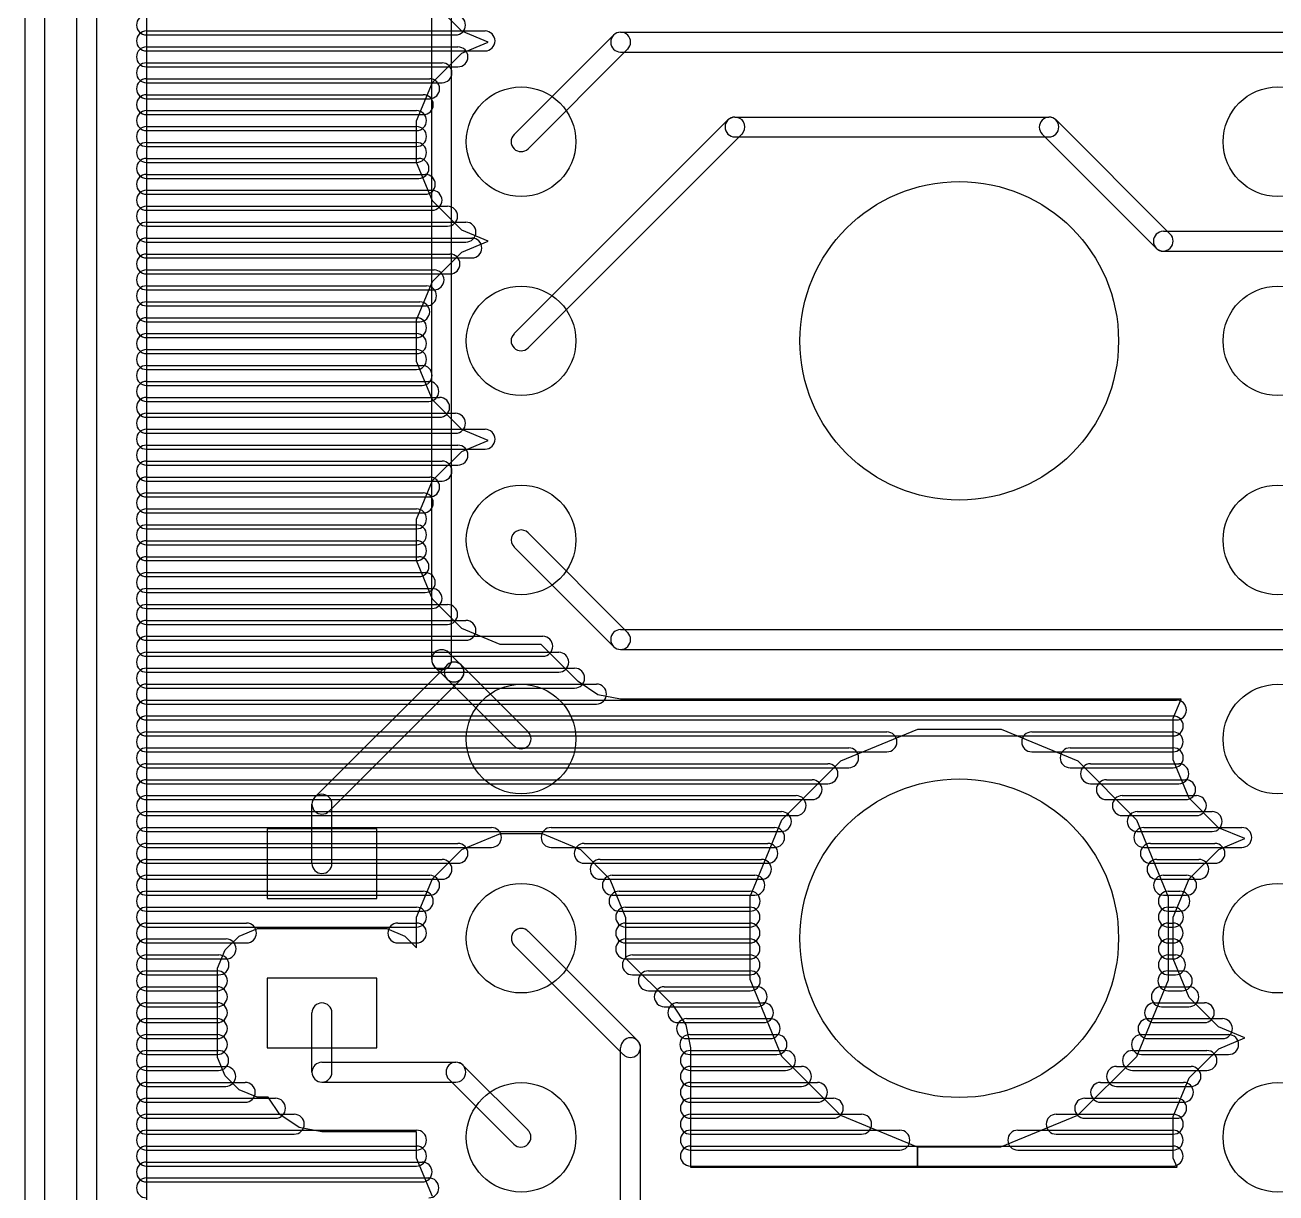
# Model space of a CAD drawing. Extents: x 4625 to 28175, y 45595 to 78045.
# Drawn here: x 16209 to 22491, y 51990 to 57856 of the extents above; entities that cross this region are included whole.
import ezdxf

# ---------------------------------------------------------------- set-up
doc = ezdxf.new("R2010")
doc.units = 0
doc.layers.add('BLACK', color=1, linetype='CONTINUOUS')

msp = doc.modelspace()

# ---------------------------------------------------------------- linework, layer by layer
at = {"layer": 'BLACK'}
for p, q in [((16469, 50862), (16469, 61976)), ((16569, 50862), (16569, 61976)), ((16819, 61976), (16819, 50987)), ((16209, 50712), (16209, 61870)), ((16309, 50712), (16309, 61870)), ((18251, 54669), (18251, 58871)), ((18351, 54669), (18351, 58871)), ((18402, 57825), (18255, 57973)), ((16819, 57826), (18519, 57826)), ((16819, 57826), (18519, 57826)), ((16819, 57826), (18519, 57826)), ((16819, 57806), (18371, 57806)), ((16819, 57806), (18371, 57806)), ((16819, 57806), (18371, 57806)), ((18535, 57770), (18402, 57825)), ((19164, 57805), (18665, 57306)), ((19200, 57820), (25000, 57820)), ((16819, 57746), (18383, 57746)), ((16819, 57746), (18383, 57746)), ((16819, 57746), (18383, 57746)), ((18403, 57715), (18535, 57770)), ((19235, 57734), (18736, 57235)), ((16819, 57726), (18519, 57726)), ((16819, 57726), (18519, 57726)), ((16819, 57726), (18519, 57726)), ((16819, 57666), (18303, 57666)), ((16819, 57666), (18303, 57666)), ((16819, 57666), (18303, 57666)), ((18255, 57568), (18403, 57715)), ((19200, 57720), (25000, 57720)), ((16819, 57646), (18383, 57646)), ((16819, 57646), (18383, 57646)), ((16819, 57646), (18383, 57646)), ((16819, 57586), (18241, 57586)), ((16819, 57586), (18241, 57586)), ((16819, 57586), (18241, 57586)), ((16819, 57566), (18303, 57566)), ((16819, 57566), (18303, 57566)), ((16819, 57566), (18303, 57566)), ((18175, 57375), (18255, 57568)), ((16819, 57506), (18209, 57506)), ((16819, 57506), (18209, 57506)), ((16819, 57506), (18209, 57506)), ((16819, 57486), (18241, 57486)), ((16819, 57486), (18241, 57486)), ((16819, 57486), (18241, 57486)), ((16819, 57426), (18175, 57426)), ((16819, 57426), (18175, 57426)), ((16819, 57426), (18175, 57426)), ((16819, 57406), (18209, 57406)), ((16819, 57406), (18209, 57406)), ((16819, 57406), (18209, 57406)), ((18175, 57166), (18175, 57375)), ((18665, 56306), (19738, 57379)), ((19774, 57394), (21350, 57394)), ((21387, 57379), (21960, 56806)), ((16819, 57346), (18175, 57346)), ((16819, 57346), (18175, 57346)), ((16819, 57346), (18175, 57346)), ((16819, 57326), (18175, 57326)), ((16819, 57326), (18175, 57326)), ((16819, 57326), (18175, 57326)), ((18736, 56235), (19809, 57308)), ((19774, 57294), (21350, 57294)), ((21316, 57308), (21889, 56735)), ((16819, 57266), (18175, 57266)), ((16819, 57266), (18175, 57266)), ((16819, 57266), (18175, 57266)), ((16819, 57246), (18175, 57246)), ((16819, 57246), (18175, 57246)), ((16819, 57246), (18175, 57246)), ((16819, 57186), (18187, 57186)), ((16819, 57186), (18187, 57186)), ((16819, 57186), (18187, 57186)), ((16819, 57166), (18175, 57166)), ((16819, 57166), (18175, 57166)), ((16819, 57166), (18175, 57166)), ((18255, 56973), (18175, 57166)), ((16819, 57106), (18219, 57106)), ((16819, 57106), (18219, 57106)), ((16819, 57106), (18219, 57106)), ((16819, 57086), (18187, 57086)), ((16819, 57086), (18187, 57086)), ((16819, 57086), (18187, 57086)), ((16819, 57026), (18253, 57026)), ((16819, 57026), (18253, 57026)), ((16819, 57026), (18253, 57026)), ((16819, 57006), (18219, 57006)), ((16819, 57006), (18219, 57006)), ((16819, 57006), (18219, 57006)), ((16819, 56946), (18331, 56946)), ((16819, 56946), (18331, 56946)), ((16819, 56946), (18331, 56946)), ((16819, 56926), (18253, 56926)), ((16819, 56926), (18253, 56926)), ((16819, 56926), (18253, 56926)), ((18402, 56825), (18255, 56973)), ((16819, 56866), (18423, 56866)), ((16819, 56866), (18423, 56866)), ((16819, 56866), (18423, 56866)), ((16819, 56846), (18331, 56846)), ((16819, 56846), (18331, 56846)), ((16819, 56846), (18331, 56846)), ((16819, 56786), (18453, 56786)), ((16819, 56786), (18453, 56786)), ((16819, 56786), (18453, 56786)), ((18535, 56770), (18402, 56825)), ((21925, 56820), (24999, 56820)), ((16819, 56766), (18423, 56766)), ((16819, 56766), (18423, 56766)), ((16819, 56766), (18423, 56766)), ((18403, 56715), (18535, 56770)), ((16819, 56706), (18343, 56706)), ((16819, 56706), (18343, 56706)), ((16819, 56706), (18343, 56706)), ((16819, 56686), (18453, 56686)), ((16819, 56686), (18453, 56686)), ((16819, 56686), (18453, 56686)), ((18255, 56568), (18403, 56715)), ((21925, 56720), (24999, 56720)), ((16819, 56626), (18263, 56626)), ((16819, 56626), (18263, 56626)), ((16819, 56626), (18263, 56626)), ((16819, 56606), (18343, 56606)), ((16819, 56606), (18343, 56606)), ((16819, 56606), (18343, 56606)), ((16819, 56546), (18225, 56546)), ((16819, 56546), (18225, 56546)), ((16819, 56546), (18225, 56546)), ((18175, 56375), (18255, 56568)), ((16819, 56526), (18263, 56526)), ((16819, 56526), (18263, 56526)), ((16819, 56526), (18263, 56526)), ((16819, 56466), (18191, 56466)), ((16819, 56466), (18191, 56466)), ((16819, 56466), (18191, 56466)), ((16819, 56446), (18225, 56446)), ((16819, 56446), (18225, 56446)), ((16819, 56446), (18225, 56446)), ((16819, 56386), (18175, 56386)), ((16819, 56386), (18175, 56386)), ((16819, 56386), (18175, 56386)), ((16819, 56366), (18191, 56366)), ((16819, 56366), (18191, 56366)), ((16819, 56366), (18191, 56366)), ((18175, 56166), (18175, 56375)), ((16819, 56306), (18175, 56306)), ((16819, 56306), (18175, 56306)), ((16819, 56306), (18175, 56306)), ((16819, 56286), (18175, 56286)), ((16819, 56286), (18175, 56286)), ((16819, 56286), (18175, 56286)), ((16819, 56226), (18175, 56226)), ((16819, 56226), (18175, 56226)), ((16819, 56226), (18175, 56226)), ((16819, 56206), (18175, 56206)), ((16819, 56206), (18175, 56206)), ((16819, 56206), (18175, 56206)), ((18255, 55973), (18175, 56166)), ((16819, 56146), (18203, 56146)), ((16819, 56146), (18203, 56146)), ((16819, 56146), (18203, 56146)), ((16819, 56126), (18175, 56126)), ((16819, 56126), (18175, 56126)), ((16819, 56126), (18175, 56126)), ((16819, 56066), (18237, 56066)), ((16819, 56066), (18237, 56066)), ((16819, 56066), (18237, 56066)), ((16819, 56046), (18203, 56046)), ((16819, 56046), (18203, 56046)), ((16819, 56046), (18203, 56046)), ((16819, 55986), (18291, 55986)), ((16819, 55986), (18291, 55986)), ((16819, 55986), (18291, 55986)), ((18402, 55825), (18255, 55973)), ((16819, 55966), (18237, 55966)), ((16819, 55966), (18237, 55966)), ((16819, 55966), (18237, 55966)), ((16819, 55906), (18371, 55906)), ((16819, 55906), (18371, 55906)), ((16819, 55906), (18371, 55906)), ((16819, 55886), (18291, 55886)), ((16819, 55886), (18291, 55886)), ((16819, 55886), (18291, 55886)), ((16819, 55826), (18519, 55826)), ((16819, 55826), (18519, 55826)), ((16819, 55826), (18519, 55826)), ((16819, 55806), (18371, 55806)), ((16819, 55806), (18371, 55806)), ((16819, 55806), (18371, 55806)), ((18535, 55770), (18402, 55825)), ((16819, 55746), (18383, 55746)), ((16819, 55746), (18383, 55746)), ((16819, 55746), (18383, 55746)), ((16819, 55726), (18519, 55726)), ((16819, 55726), (18519, 55726)), ((16819, 55726), (18519, 55726)), ((18403, 55715), (18535, 55770)), ((16819, 55666), (18303, 55666)), ((16819, 55666), (18303, 55666)), ((16819, 55666), (18303, 55666)), ((18255, 55568), (18403, 55715)), ((16819, 55646), (18383, 55646)), ((16819, 55646), (18383, 55646)), ((16819, 55646), (18383, 55646)), ((16819, 55586), (18241, 55586)), ((16819, 55586), (18241, 55586)), ((16819, 55586), (18241, 55586)), ((16819, 55566), (18303, 55566)), ((16819, 55566), (18303, 55566)), ((16819, 55566), (18303, 55566)), ((18175, 55375), (18255, 55568)), ((16819, 55506), (18209, 55506)), ((16819, 55506), (18209, 55506)), ((16819, 55506), (18209, 55506)), ((16819, 55486), (18241, 55486)), ((16819, 55486), (18241, 55486)), ((16819, 55486), (18241, 55486)), ((16819, 55426), (18175, 55426)), ((16819, 55426), (18175, 55426)), ((16819, 55426), (18175, 55426)), ((16819, 55406), (18209, 55406)), ((16819, 55406), (18209, 55406)), ((16819, 55406), (18209, 55406)), ((16819, 55346), (18175, 55346)), ((16819, 55346), (18175, 55346)), ((16819, 55346), (18175, 55346)), ((18175, 55166), (18175, 55375)), ((16819, 55326), (18175, 55326)), ((16819, 55326), (18175, 55326)), ((16819, 55326), (18175, 55326)), ((19235, 54806), (18736, 55305)), ((16819, 55266), (18175, 55266)), ((16819, 55266), (18175, 55266)), ((16819, 55266), (18175, 55266)), ((16819, 55246), (18175, 55246)), ((16819, 55246), (18175, 55246)), ((16819, 55246), (18175, 55246)), ((19164, 54735), (18665, 55234)), ((16819, 55186), (18187, 55186)), ((16819, 55186), (18187, 55186)), ((16819, 55186), (18187, 55186)), ((16819, 55166), (18175, 55166)), ((16819, 55166), (18175, 55166)), ((16819, 55166), (18175, 55166)), ((18255, 54973), (18175, 55166)), ((16819, 55106), (18219, 55106)), ((16819, 55106), (18219, 55106)), ((16819, 55106), (18219, 55106)), ((16819, 55086), (18187, 55086)), ((16819, 55086), (18187, 55086)), ((16819, 55086), (18187, 55086)), ((16819, 55026), (18253, 55026)), ((16819, 55026), (18253, 55026)), ((16819, 55026), (18253, 55026)), ((16819, 55006), (18219, 55006)), ((16819, 55006), (18219, 55006)), ((16819, 55006), (18219, 55006)), ((18402, 54825), (18255, 54973)), ((16819, 54946), (18331, 54946)), ((16819, 54946), (18331, 54946)), ((16819, 54946), (18331, 54946)), ((16819, 54926), (18253, 54926)), ((16819, 54926), (18253, 54926)), ((16819, 54926), (18253, 54926)), ((16819, 54866), (18423, 54866)), ((16819, 54866), (18423, 54866)), ((16819, 54866), (18423, 54866)), ((16819, 54846), (18331, 54846)), ((16819, 54846), (18331, 54846)), ((16819, 54846), (18331, 54846)), ((16819, 54786), (18809, 54786)), ((16819, 54786), (18809, 54786)), ((16819, 54786), (18809, 54786)), ((18595, 54745), (18402, 54825)), ((19200, 54820), (25000, 54820)), ((16819, 54766), (18423, 54766)), ((16819, 54766), (18423, 54766)), ((16819, 54766), (18423, 54766)), ((18801, 54745), (18595, 54745)), ((18987, 54559), (18801, 54745)), ((19200, 54720), (25000, 54720)), ((16819, 54706), (18889, 54706)), ((16819, 54706), (18889, 54706)), ((16819, 54706), (18889, 54706)), ((16819, 54686), (18809, 54686)), ((16819, 54686), (18809, 54686)), ((16819, 54686), (18809, 54686)), ((18336, 54705), (18398, 54643)), ((16819, 54626), (18969, 54626)), ((16819, 54626), (18969, 54626)), ((16819, 54626), (18969, 54626)), ((16819, 54606), (18889, 54606)), ((16819, 54606), (18889, 54606)), ((16819, 54606), (18889, 54606)), ((17665, 53979), (18328, 54642)), ((18266, 54633), (18328, 54571)), ((18400, 54642), (18735, 54307)), ((16819, 54546), (19079, 54546)), ((16819, 54546), (19079, 54546)), ((16819, 54546), (19079, 54546)), ((16819, 54526), (18969, 54526)), ((16819, 54526), (18969, 54526)), ((16819, 54526), (18969, 54526)), ((17736, 53908), (18399, 54571)), ((18329, 54571), (18664, 54236)), ((19085, 54493), (18987, 54559)), ((16819, 54466), (21991, 54466)), ((16819, 54466), (21991, 54466)), ((16819, 54466), (21991, 54466)), ((19200, 54470), (19085, 54493)), ((22014, 54470), (19200, 54470)), ((21975, 54375), (22014, 54470)), ((16819, 54446), (19079, 54446)), ((16819, 54446), (19079, 54446)), ((16819, 54446), (19079, 54446)), ((16819, 54386), (21975, 54386)), ((16819, 54386), (21975, 54386)), ((16819, 54386), (21975, 54386)), ((16819, 54366), (21991, 54366)), ((16819, 54366), (21991, 54366)), ((16819, 54366), (21991, 54366)), ((21975, 54166), (21975, 54375)), ((16819, 54306), (20537, 54306)), ((16819, 54306), (20537, 54306)), ((16819, 54306), (20537, 54306)), ((16819, 54286), (21975, 54286)), ((16819, 54286), (21975, 54286)), ((16819, 54286), (21975, 54286)), ((20306, 54160), (20692, 54320)), ((20692, 54320), (21110, 54320)), ((21110, 54320), (21495, 54160)), ((21264, 54306), (21974, 54306)), ((21264, 54306), (21974, 54306)), ((21264, 54306), (21974, 54306)), ((16819, 54226), (20345, 54226)), ((16819, 54226), (20345, 54226)), ((16819, 54226), (20345, 54226)), ((21457, 54226), (21975, 54226)), ((21457, 54226), (21975, 54226)), ((21457, 54226), (21975, 54226)), ((16819, 54206), (20537, 54206)), ((16819, 54206), (20537, 54206)), ((16819, 54206), (20537, 54206)), ((20010, 53865), (20306, 54160)), ((21264, 54206), (21974, 54206)), ((21264, 54206), (21974, 54206)), ((21264, 54206), (21974, 54206)), ((21495, 54160), (21790, 53864)), ((22055, 53973), (21975, 54166)), ((16819, 54146), (20241, 54146)), ((16819, 54146), (20241, 54146)), ((16819, 54146), (20241, 54146)), ((16819, 54126), (20345, 54126)), ((16819, 54126), (20345, 54126)), ((16819, 54126), (20345, 54126)), ((21457, 54126), (21975, 54126)), ((21457, 54126), (21975, 54126)), ((21457, 54126), (21975, 54126)), ((21559, 54146), (22003, 54146)), ((21559, 54146), (22003, 54146)), ((21559, 54146), (22003, 54146)), ((16819, 54066), (20161, 54066)), ((16819, 54066), (20161, 54066)), ((16819, 54066), (20161, 54066)), ((16819, 54046), (20241, 54046)), ((16819, 54046), (20241, 54046)), ((16819, 54046), (20241, 54046)), ((21559, 54046), (22003, 54046)), ((21559, 54046), (22003, 54046)), ((21559, 54046), (22003, 54046)), ((21639, 54066), (22037, 54066)), ((21639, 54066), (22037, 54066)), ((21639, 54066), (22037, 54066)), ((16819, 53986), (20081, 53986)), ((16819, 53986), (20081, 53986)), ((16819, 53986), (20081, 53986)), ((16819, 53966), (20161, 53966)), ((16819, 53966), (20161, 53966)), ((16819, 53966), (20161, 53966)), ((21639, 53966), (22037, 53966)), ((21639, 53966), (22037, 53966)), ((21639, 53966), (22037, 53966)), ((21719, 53986), (22091, 53986)), ((21719, 53986), (22091, 53986)), ((21719, 53986), (22091, 53986)), ((22202, 53825), (22055, 53973)), ((16819, 53906), (20007, 53906)), ((16819, 53906), (20007, 53906)), ((16819, 53906), (20007, 53906)), ((17650, 53645), (17650, 53943)), ((17750, 53645), (17750, 53943)), ((21794, 53906), (22170, 53906)), ((21794, 53906), (22170, 53906)), ((21794, 53906), (22170, 53906)), ((16819, 53886), (20081, 53886)), ((16819, 53886), (20081, 53886)), ((16819, 53886), (20081, 53886)), ((19850, 53480), (20010, 53865)), ((21719, 53886), (22091, 53886)), ((21719, 53886), (22091, 53886)), ((21719, 53886), (22091, 53886)), ((21790, 53864), (21950, 53478)), ((16819, 53826), (18551, 53826)), ((16819, 53826), (18551, 53826)), ((16819, 53826), (18551, 53826)), ((16819, 53806), (20007, 53806)), ((16819, 53806), (20007, 53806)), ((16819, 53806), (20007, 53806)), ((17975, 53820), (17425, 53820)), ((17425, 53820), (17425, 53470)), ((17975, 53470), (17975, 53820)), ((18403, 53715), (18596, 53795)), ((18596, 53795), (18805, 53795)), ((18805, 53795), (18998, 53715)), ((18851, 53826), (19973, 53826)), ((18851, 53826), (19973, 53826)), ((18851, 53826), (19973, 53826)), ((21794, 53806), (22170, 53806)), ((21794, 53806), (22170, 53806)), ((21794, 53806), (22170, 53806)), ((21827, 53826), (22319, 53826)), ((21827, 53826), (22319, 53826)), ((21827, 53826), (22319, 53826)), ((22335, 53770), (22202, 53825)), ((16819, 53746), (18383, 53746)), ((16819, 53746), (18383, 53746)), ((16819, 53746), (18383, 53746)), ((16819, 53726), (18551, 53726)), ((16819, 53726), (18551, 53726)), ((16819, 53726), (18551, 53726)), ((18255, 53568), (18403, 53715)), ((18851, 53726), (19973, 53726)), ((18851, 53726), (19973, 53726)), ((18851, 53726), (19973, 53726)), ((18998, 53715), (19145, 53567)), ((19017, 53746), (19939, 53746)), ((19017, 53746), (19939, 53746)), ((19017, 53746), (19939, 53746)), ((21827, 53726), (22319, 53726)), ((21827, 53726), (22319, 53726)), ((21827, 53726), (22319, 53726)), ((21860, 53746), (22184, 53746)), ((21860, 53746), (22184, 53746)), ((21860, 53746), (22184, 53746)), ((22055, 53568), (22203, 53715)), ((22203, 53715), (22335, 53770)), ((16819, 53666), (18303, 53666)), ((16819, 53666), (18303, 53666)), ((16819, 53666), (18303, 53666)), ((16819, 53646), (18383, 53646)), ((16819, 53646), (18383, 53646)), ((16819, 53646), (18383, 53646)), ((19017, 53646), (19939, 53646)), ((19017, 53646), (19939, 53646)), ((19017, 53646), (19939, 53646)), ((19097, 53666), (19907, 53666)), ((19097, 53666), (19907, 53666)), ((19097, 53666), (19907, 53666)), ((21860, 53646), (22184, 53646)), ((21860, 53646), (22184, 53646)), ((21860, 53646), (22184, 53646)), ((21893, 53666), (22103, 53666)), ((21893, 53666), (22103, 53666)), ((21893, 53666), (22103, 53666)), ((16819, 53586), (18241, 53586)), ((16819, 53586), (18241, 53586)), ((16819, 53586), (18241, 53586)), ((19158, 53586), (19874, 53586)), ((19158, 53586), (19874, 53586)), ((19158, 53586), (19874, 53586)), ((21926, 53586), (22042, 53586)), ((21926, 53586), (22042, 53586)), ((21926, 53586), (22042, 53586)), ((16819, 53566), (18303, 53566)), ((16819, 53566), (18303, 53566)), ((16819, 53566), (18303, 53566)), ((18175, 53375), (18255, 53568)), ((19097, 53566), (19907, 53566)), ((19097, 53566), (19907, 53566)), ((19097, 53566), (19907, 53566)), ((19145, 53567), (19225, 53374)), ((21893, 53566), (22103, 53566)), ((21893, 53566), (22103, 53566)), ((21893, 53566), (22103, 53566)), ((21975, 53375), (22055, 53568)), ((16819, 53506), (18209, 53506)), ((16819, 53506), (18209, 53506)), ((16819, 53506), (18209, 53506)), ((16819, 53486), (18241, 53486)), ((16819, 53486), (18241, 53486)), ((16819, 53486), (18241, 53486)), ((17425, 53470), (17975, 53470)), ((19158, 53486), (19874, 53486)), ((19158, 53486), (19874, 53486)), ((19158, 53486), (19874, 53486)), ((19192, 53506), (19850, 53506)), ((19192, 53506), (19850, 53506)), ((19192, 53506), (19850, 53506)), ((19850, 53062), (19850, 53480)), ((21926, 53486), (22042, 53486)), ((21926, 53486), (22042, 53486)), ((21926, 53486), (22042, 53486)), ((21950, 53506), (22008, 53506)), ((21950, 53506), (22008, 53506)), ((21950, 53506), (22008, 53506)), ((21950, 53478), (21950, 53060)), ((16819, 53426), (18175, 53426)), ((16819, 53426), (18175, 53426)), ((16819, 53426), (18175, 53426)), ((16819, 53406), (18209, 53406)), ((16819, 53406), (18209, 53406)), ((16819, 53406), (18209, 53406)), ((19192, 53406), (19850, 53406)), ((19192, 53406), (19850, 53406)), ((19192, 53406), (19850, 53406)), ((19225, 53426), (19849, 53426)), ((19225, 53426), (19849, 53426)), ((19225, 53426), (19849, 53426)), ((21950, 53426), (21976, 53426)), ((21950, 53426), (21976, 53426)), ((21950, 53426), (21976, 53426)), ((21950, 53406), (22008, 53406)), ((21950, 53406), (22008, 53406)), ((21950, 53406), (22008, 53406)), ((16819, 53346), (17321, 53346)), ((16819, 53346), (17321, 53346)), ((16819, 53346), (17321, 53346)), ((18081, 53346), (18175, 53346)), ((18081, 53346), (18175, 53346)), ((18081, 53346), (18175, 53346)), ((18175, 53222), (18175, 53375)), ((19225, 53374), (19225, 53170)), ((19225, 53346), (19849, 53346)), ((19225, 53346), (19849, 53346)), ((19225, 53346), (19849, 53346)), ((21950, 53346), (21974, 53346)), ((21950, 53346), (21974, 53346)), ((21950, 53346), (21974, 53346)), ((21975, 53166), (21975, 53375)), ((16819, 53326), (18175, 53326)), ((16819, 53326), (18175, 53326)), ((16819, 53326), (18175, 53326)), ((17214, 53211), (17284, 53281)), ((17284, 53281), (17376, 53319)), ((17376, 53319), (18025, 53319)), ((18025, 53319), (18116, 53281)), ((18116, 53281), (18175, 53222)), ((18736, 53305), (19285, 52756)), ((19225, 53326), (19849, 53326)), ((19225, 53326), (19849, 53326)), ((19225, 53326), (19849, 53326)), ((21950, 53326), (21976, 53326)), ((21950, 53326), (21976, 53326)), ((21950, 53326), (21976, 53326)), ((16819, 53266), (17219, 53266)), ((16819, 53266), (17219, 53266)), ((16819, 53266), (17219, 53266)), ((16819, 53246), (17321, 53246)), ((16819, 53246), (17321, 53246)), ((16819, 53246), (17321, 53246)), ((17176, 53120), (17214, 53211)), ((18081, 53246), (18175, 53246)), ((18081, 53246), (18175, 53246)), ((18081, 53246), (18175, 53246)), ((18665, 53234), (19214, 52685)), ((19225, 53266), (19849, 53266)), ((19225, 53266), (19849, 53266)), ((19225, 53266), (19849, 53266)), ((19225, 53246), (19849, 53246)), ((19225, 53246), (19849, 53246)), ((19225, 53246), (19849, 53246)), ((21950, 53266), (21974, 53266)), ((21950, 53266), (21974, 53266)), ((21950, 53266), (21974, 53266)), ((21950, 53246), (21974, 53246)), ((21950, 53246), (21974, 53246)), ((21950, 53246), (21974, 53246)), ((16819, 53186), (17183, 53186)), ((16819, 53186), (17183, 53186)), ((16819, 53186), (17183, 53186)), ((16819, 53166), (17219, 53166)), ((16819, 53166), (17219, 53166)), ((16819, 53166), (17219, 53166)), ((19225, 53170), (19462, 52933)), ((19225, 53166), (19849, 53166)), ((19225, 53166), (19849, 53166)), ((19225, 53166), (19849, 53166)), ((19259, 53186), (19849, 53186)), ((19259, 53186), (19849, 53186)), ((19259, 53186), (19849, 53186)), ((21950, 53186), (21986, 53186)), ((21950, 53186), (21986, 53186)), ((21950, 53186), (21986, 53186)), ((21950, 53166), (21974, 53166)), ((21950, 53166), (21974, 53166)), ((21950, 53166), (21974, 53166)), ((22055, 52973), (21975, 53166)), ((16819, 53106), (17175, 53106)), ((16819, 53106), (17175, 53106)), ((16819, 53106), (17175, 53106)), ((16819, 53086), (17183, 53086)), ((16819, 53086), (17183, 53086)), ((16819, 53086), (17183, 53086)), ((17176, 52671), (17176, 53120)), ((19259, 53086), (19849, 53086)), ((19259, 53086), (19849, 53086)), ((19259, 53086), (19849, 53086)), ((19339, 53106), (19851, 53106)), ((19339, 53106), (19851, 53106)), ((19339, 53106), (19851, 53106)), ((21948, 53106), (22020, 53106)), ((21948, 53106), (22020, 53106)), ((21948, 53106), (22020, 53106)), ((21950, 53086), (21986, 53086)), ((21950, 53086), (21986, 53086)), ((21950, 53086), (21986, 53086)), ((16819, 53026), (17175, 53026)), ((16819, 53026), (17175, 53026)), ((16819, 53026), (17175, 53026)), ((17975, 53070), (17425, 53070)), ((17425, 53070), (17425, 52720)), ((17975, 52720), (17975, 53070)), ((19419, 53026), (19885, 53026)), ((19419, 53026), (19885, 53026)), ((19419, 53026), (19885, 53026)), ((20010, 52676), (19850, 53062)), ((21950, 53060), (21790, 52675)), ((21915, 53026), (22053, 53026)), ((21915, 53026), (22053, 53026)), ((21915, 53026), (22053, 53026)), ((16819, 53006), (17175, 53006)), ((16819, 53006), (17175, 53006)), ((16819, 53006), (17175, 53006)), ((19339, 53006), (19851, 53006)), ((19339, 53006), (19851, 53006)), ((19339, 53006), (19851, 53006)), ((21948, 53006), (22020, 53006)), ((21948, 53006), (22020, 53006)), ((21948, 53006), (22020, 53006)), ((22202, 52825), (22055, 52973)), ((16819, 52946), (17175, 52946)), ((16819, 52946), (17175, 52946)), ((16819, 52946), (17175, 52946)), ((16819, 52926), (17175, 52926)), ((16819, 52926), (17175, 52926)), ((16819, 52926), (17175, 52926)), ((17650, 52597), (17650, 52895)), ((17750, 52597), (17750, 52895)), ((19419, 52926), (19885, 52926)), ((19419, 52926), (19885, 52926)), ((19419, 52926), (19885, 52926)), ((19462, 52933), (19527, 52835)), ((19487, 52946), (19917, 52946)), ((19487, 52946), (19917, 52946)), ((19487, 52946), (19917, 52946)), ((21881, 52946), (22131, 52946)), ((21881, 52946), (22131, 52946)), ((21881, 52946), (22131, 52946)), ((21915, 52926), (22053, 52926)), ((21915, 52926), (22053, 52926)), ((21915, 52926), (22053, 52926)), ((16819, 52866), (17175, 52866)), ((16819, 52866), (17175, 52866)), ((16819, 52866), (17175, 52866)), ((16819, 52846), (17175, 52846)), ((16819, 52846), (17175, 52846)), ((16819, 52846), (17175, 52846)), ((19487, 52846), (19917, 52846)), ((19487, 52846), (19917, 52846)), ((19487, 52846), (19917, 52846)), ((19527, 52835), (19550, 52720)), ((19531, 52866), (19951, 52866)), ((19531, 52866), (19951, 52866)), ((19531, 52866), (19951, 52866)), ((21848, 52866), (22222, 52866)), ((21848, 52866), (22222, 52866)), ((21848, 52866), (22222, 52866)), ((21881, 52846), (22131, 52846)), ((21881, 52846), (22131, 52846)), ((21881, 52846), (22131, 52846)), ((16819, 52786), (17175, 52786)), ((16819, 52786), (17175, 52786)), ((16819, 52786), (17175, 52786)), ((16819, 52766), (17175, 52766)), ((16819, 52766), (17175, 52766)), ((16819, 52766), (17175, 52766)), ((19531, 52766), (19951, 52766)), ((19531, 52766), (19951, 52766)), ((19531, 52766), (19951, 52766)), ((19547, 52786), (19985, 52786)), ((19547, 52786), (19985, 52786)), ((19547, 52786), (19985, 52786)), ((21815, 52786), (22253, 52786)), ((21815, 52786), (22253, 52786)), ((21815, 52786), (22253, 52786)), ((21848, 52766), (22222, 52766)), ((21848, 52766), (22222, 52766)), ((21848, 52766), (22222, 52766)), ((22335, 52770), (22202, 52825)), ((22203, 52715), (22335, 52770)), ((16819, 52706), (17181, 52706)), ((16819, 52706), (17181, 52706)), ((16819, 52706), (17181, 52706)), ((17425, 52720), (17975, 52720)), ((19200, 51820), (19200, 52720)), ((19300, 51820), (19300, 52720)), ((19550, 52720), (19550, 52120)), ((19550, 52706), (20028, 52706)), ((19550, 52706), (20028, 52706)), ((19550, 52706), (20028, 52706)), ((21770, 52706), (22144, 52706)), ((21770, 52706), (22144, 52706)), ((21770, 52706), (22144, 52706)), ((22055, 52568), (22203, 52715)), ((16819, 52686), (17175, 52686)), ((16819, 52686), (17175, 52686)), ((16819, 52686), (17175, 52686)), ((17214, 52579), (17176, 52671)), ((17700, 52647), (18372, 52647)), ((19547, 52686), (19985, 52686)), ((19547, 52686), (19985, 52686)), ((19547, 52686), (19985, 52686)), ((20305, 52380), (20010, 52676)), ((21790, 52675), (21494, 52380)), ((21815, 52686), (22253, 52686)), ((21815, 52686), (22253, 52686)), ((21815, 52686), (22253, 52686)), ((16819, 52626), (17217, 52626)), ((16819, 52626), (17217, 52626)), ((16819, 52626), (17217, 52626)), ((16819, 52606), (17181, 52606)), ((16819, 52606), (17181, 52606)), ((16819, 52606), (17181, 52606)), ((17284, 52509), (17214, 52579)), ((18408, 52633), (18735, 52306)), ((19550, 52626), (20108, 52626)), ((19550, 52626), (20108, 52626)), ((19550, 52626), (20108, 52626)), ((19550, 52606), (20028, 52606)), ((19550, 52606), (20028, 52606)), ((19550, 52606), (20028, 52606)), ((21690, 52626), (22064, 52626)), ((21690, 52626), (22064, 52626)), ((21690, 52626), (22064, 52626)), ((21770, 52606), (22144, 52606)), ((21770, 52606), (22144, 52606)), ((21770, 52606), (22144, 52606)), ((16819, 52546), (17315, 52546)), ((16819, 52546), (17315, 52546)), ((16819, 52546), (17315, 52546)), ((16819, 52526), (17217, 52526)), ((16819, 52526), (17217, 52526)), ((16819, 52526), (17217, 52526)), ((17700, 52547), (18372, 52547)), ((18337, 52562), (18664, 52235)), ((19550, 52546), (20188, 52546)), ((19550, 52546), (20188, 52546)), ((19550, 52546), (20188, 52546)), ((19550, 52526), (20108, 52526)), ((19550, 52526), (20108, 52526)), ((19550, 52526), (20108, 52526)), ((21610, 52546), (22026, 52546)), ((21610, 52546), (22026, 52546)), ((21610, 52546), (22026, 52546)), ((21690, 52526), (22064, 52526)), ((21690, 52526), (22064, 52526)), ((21690, 52526), (22064, 52526)), ((21975, 52375), (22055, 52568)), ((16819, 52466), (17467, 52466)), ((16819, 52466), (17467, 52466)), ((16819, 52466), (17467, 52466)), ((17375, 52471), (17284, 52509)), ((17430, 52471), (17375, 52471)), ((17488, 52385), (17430, 52471)), ((19550, 52466), (20268, 52466)), ((19550, 52466), (20268, 52466)), ((19550, 52466), (20268, 52466)), ((21530, 52466), (21992, 52466)), ((21530, 52466), (21992, 52466)), ((21530, 52466), (21992, 52466)), ((16819, 52446), (17315, 52446)), ((16819, 52446), (17315, 52446)), ((16819, 52446), (17315, 52446)), ((19550, 52446), (20188, 52446)), ((19550, 52446), (20188, 52446)), ((19550, 52446), (20188, 52446)), ((21610, 52446), (22026, 52446)), ((21610, 52446), (22026, 52446)), ((21610, 52446), (22026, 52446)), ((16819, 52386), (17561, 52386)), ((16819, 52386), (17561, 52386)), ((16819, 52386), (17561, 52386)), ((16819, 52366), (17467, 52366)), ((16819, 52366), (17467, 52366)), ((16819, 52366), (17467, 52366)), ((17585, 52320), (17488, 52385)), ((19550, 52386), (20410, 52386)), ((19550, 52386), (20410, 52386)), ((19550, 52386), (20410, 52386)), ((19550, 52366), (20268, 52366)), ((19550, 52366), (20268, 52366)), ((19550, 52366), (20268, 52366)), ((20690, 52220), (20305, 52380)), ((21494, 52380), (21108, 52220)), ((21387, 52386), (21975, 52386)), ((21387, 52386), (21975, 52386)), ((21387, 52386), (21975, 52386)), ((21530, 52366), (21992, 52366)), ((21530, 52366), (21992, 52366)), ((21530, 52366), (21992, 52366)), ((21975, 52166), (21975, 52375)), ((16819, 52306), (18175, 52306)), ((16819, 52306), (18175, 52306)), ((16819, 52306), (18175, 52306)), ((16819, 52286), (17561, 52286)), ((16819, 52286), (17561, 52286)), ((16819, 52286), (17561, 52286)), ((17700, 52297), (17585, 52320)), ((18175, 52297), (17700, 52297)), ((18175, 52166), (18175, 52297)), ((19550, 52306), (20602, 52306)), ((19550, 52306), (20602, 52306)), ((19550, 52306), (20602, 52306)), ((19550, 52286), (20410, 52286)), ((19550, 52286), (20410, 52286)), ((19550, 52286), (20410, 52286)), ((21194, 52306), (21974, 52306)), ((21194, 52306), (21974, 52306)), ((21194, 52306), (21974, 52306)), ((21387, 52286), (21975, 52286)), ((21387, 52286), (21975, 52286)), ((21387, 52286), (21975, 52286)), ((16819, 52226), (18175, 52226)), ((16819, 52226), (18175, 52226)), ((16819, 52226), (18175, 52226)), ((16819, 52206), (18175, 52206)), ((16819, 52206), (18175, 52206)), ((16819, 52206), (18175, 52206)), ((19550, 52226), (21974, 52226)), ((19550, 52226), (21974, 52226)), ((19550, 52226), (21974, 52226)), ((19550, 52206), (20602, 52206)), ((19550, 52206), (20602, 52206)), ((19550, 52206), (20602, 52206)), ((20690, 52120), (20690, 52220)), ((21108, 52220), (20690, 52220)), ((20690, 52220), (20690, 52120)), ((21194, 52206), (21974, 52206)), ((21194, 52206), (21974, 52206)), ((21194, 52206), (21974, 52206)), ((16819, 52146), (18203, 52146)), ((16819, 52146), (18203, 52146)), ((16819, 52146), (18203, 52146)), ((18255, 51973), (18175, 52166)), ((21994, 52120), (21975, 52166)), ((16819, 52126), (18175, 52126)), ((16819, 52126), (18175, 52126)), ((16819, 52126), (18175, 52126)), ((19550, 52126), (21974, 52126)), ((19550, 52126), (21974, 52126)), ((19550, 52126), (21974, 52126)), ((19550, 52120), (20690, 52120)), ((20690, 52120), (21994, 52120)), ((16819, 52066), (18237, 52066)), ((16819, 52066), (18237, 52066)), ((16819, 52066), (18237, 52066)), ((16819, 52046), (18203, 52046)), ((16819, 52046), (18203, 52046)), ((16819, 52046), (18203, 52046))]:
    msp.add_line(p, q, dxfattribs=at)
for centre, radius in [((18700, 57270), 275), ((22500, 57270), 275), ((20900, 56270), 800), ((18700, 56270), 275), ((22500, 56270), 275), ((18700, 55270), 275), ((22500, 55270), 275), ((18700, 54270), 275), ((22500, 54270), 275), ((20900, 53270), 800), ((18700, 53270), 275), ((22500, 53270), 275), ((18700, 52270), 275), ((22500, 52270), 275)]:
    msp.add_circle(centre, radius, dxfattribs=at)
for centre, start, end in [((16819, 57856), 90, 270), ((16819, 57856), 90, 270), ((16819, 57856), 90, 270), ((18371, 57856), 270, 450), ((18371, 57856), 270, 450), ((18371, 57856), 270, 450), ((16819, 57776), 90, 270), ((16819, 57776), 90, 270), ((16819, 57776), 90, 270), ((18519, 57776), 270, 450), ((18519, 57776), 270, 450), ((18519, 57776), 270, 450), ((19200, 57770), 90, 270), ((19200, 57770), -45, 135), ((16819, 57696), 90, 270), ((16819, 57696), 90, 270), ((16819, 57696), 90, 270), ((18383, 57696), 270, 450), ((18383, 57696), 270, 450), ((18383, 57696), 270, 450), ((16819, 57616), 90, 270), ((16819, 57616), 90, 270), ((16819, 57616), 90, 270), ((18303, 57616), 270, 450), ((18303, 57616), 270, 450), ((18303, 57616), 270, 450), ((16819, 57536), 90, 270), ((16819, 57536), 90, 270), ((16819, 57536), 90, 270), ((18241, 57536), 270, 450), ((18241, 57536), 270, 450), ((18241, 57536), 270, 450), ((16819, 57456), 90, 270), ((16819, 57456), 90, 270), ((16819, 57456), 90, 270), ((18209, 57456), 270, 450), ((18209, 57456), 270, 450), ((18209, 57456), 270, 450), ((16819, 57376), 90, 270), ((16819, 57376), 90, 270), ((16819, 57376), 90, 270), ((18175, 57376), 270, 450), ((18175, 57376), 270, 450), ((18175, 57376), 270, 450), ((19774, 57344), 90, 270), ((19774, 57344), 315, 495), ((21352, 57343), 45, 225), ((21350, 57344), 270, 450), ((16819, 57296), 90, 270), ((16819, 57296), 90, 270), ((16819, 57296), 90, 270), ((18175, 57296), 270, 450), ((18175, 57296), 270, 450), ((18175, 57296), 270, 450), ((18700, 57270), 135, 315), ((16819, 57216), 90, 270), ((16819, 57216), 90, 270), ((16819, 57216), 90, 270), ((18175, 57216), 270, 450), ((18175, 57216), 270, 450), ((18175, 57216), 270, 450), ((16819, 57136), 90, 270), ((16819, 57136), 90, 270), ((16819, 57136), 90, 270), ((18187, 57136), 270, 450), ((18187, 57136), 270, 450), ((18187, 57136), 270, 450), ((16819, 57056), 90, 270), ((16819, 57056), 90, 270), ((16819, 57056), 90, 270), ((18219, 57056), 270, 450), ((18219, 57056), 270, 450), ((18219, 57056), 270, 450), ((16819, 56976), 90, 270), ((16819, 56976), 90, 270), ((16819, 56976), 90, 270), ((18253, 56976), 270, 450), ((18253, 56976), 270, 450), ((18253, 56976), 270, 450), ((16819, 56896), 90, 270), ((16819, 56896), 90, 270), ((16819, 56896), 90, 270), ((18331, 56896), 270, 450), ((18331, 56896), 270, 450), ((18331, 56896), 270, 450), ((16819, 56816), 90, 270), ((16819, 56816), 90, 270), ((16819, 56816), 90, 270), ((18423, 56816), 270, 450), ((18423, 56816), 270, 450), ((18423, 56816), 270, 450), ((16819, 56736), 90, 270), ((16819, 56736), 90, 270), ((16819, 56736), 90, 270), ((18453, 56736), 270, 450), ((18453, 56736), 270, 450), ((18453, 56736), 270, 450), ((21925, 56770), 90, 270), ((21924, 56771), 225, 405), ((16819, 56656), 90, 270), ((16819, 56656), 90, 270), ((16819, 56656), 90, 270), ((18343, 56656), 270, 450), ((18343, 56656), 270, 450), ((18343, 56656), 270, 450), ((16819, 56576), 90, 270), ((16819, 56576), 90, 270), ((16819, 56576), 90, 270), ((18263, 56576), 270, 450), ((18263, 56576), 270, 450), ((18263, 56576), 270, 450), ((16819, 56496), 90, 270), ((16819, 56496), 90, 270), ((16819, 56496), 90, 270), ((18225, 56496), 270, 450), ((18225, 56496), 270, 450), ((18225, 56496), 270, 450), ((16819, 56416), 90, 270), ((16819, 56416), 90, 270), ((16819, 56416), 90, 270), ((18191, 56416), 270, 450), ((18191, 56416), 270, 450), ((18191, 56416), 270, 450), ((16819, 56336), 90, 270), ((16819, 56336), 90, 270), ((16819, 56336), 90, 270), ((18175, 56336), 270, 450), ((18175, 56336), 270, 450), ((18175, 56336), 270, 450), ((16819, 56256), 90, 270), ((16819, 56256), 90, 270), ((16819, 56256), 90, 270), ((18175, 56256), 270, 450), ((18175, 56256), 270, 450), ((18175, 56256), 270, 450), ((18700, 56270), 135, 315), ((16819, 56176), 90, 270), ((16819, 56176), 90, 270), ((16819, 56176), 90, 270), ((18175, 56176), 270, 450), ((18175, 56176), 270, 450), ((18175, 56176), 270, 450), ((16819, 56096), 90, 270), ((16819, 56096), 90, 270), ((16819, 56096), 90, 270), ((18203, 56096), 270, 450), ((18203, 56096), 270, 450), ((18203, 56096), 270, 450), ((16819, 56016), 90, 270), ((16819, 56016), 90, 270), ((16819, 56016), 90, 270), ((18237, 56016), 270, 450), ((18237, 56016), 270, 450), ((18237, 56016), 270, 450), ((16819, 55936), 90, 270), ((16819, 55936), 90, 270), ((16819, 55936), 90, 270), ((18291, 55936), 270, 450), ((18291, 55936), 270, 450), ((18291, 55936), 270, 450), ((16819, 55856), 90, 270), ((16819, 55856), 90, 270), ((16819, 55856), 90, 270), ((18371, 55856), 270, 450), ((18371, 55856), 270, 450), ((18371, 55856), 270, 450), ((16819, 55776), 90, 270), ((16819, 55776), 90, 270), ((16819, 55776), 90, 270), ((18519, 55776), 270, 450), ((18519, 55776), 270, 450), ((18519, 55776), 270, 450), ((16819, 55696), 90, 270), ((16819, 55696), 90, 270), ((16819, 55696), 90, 270), ((18383, 55696), 270, 450), ((18383, 55696), 270, 450), ((18383, 55696), 270, 450), ((16819, 55616), 90, 270), ((16819, 55616), 90, 270), ((16819, 55616), 90, 270), ((18303, 55616), 270, 450), ((18303, 55616), 270, 450), ((18303, 55616), 270, 450), ((16819, 55536), 90, 270), ((16819, 55536), 90, 270), ((16819, 55536), 90, 270), ((18241, 55536), 270, 450), ((18241, 55536), 270, 450), ((18241, 55536), 270, 450), ((16819, 55456), 90, 270), ((16819, 55456), 90, 270), ((16819, 55456), 90, 270), ((18209, 55456), 270, 450), ((18209, 55456), 270, 450), ((18209, 55456), 270, 450), ((16819, 55376), 90, 270), ((16819, 55376), 90, 270), ((16819, 55376), 90, 270), ((18175, 55376), 270, 450), ((18175, 55376), 270, 450), ((18175, 55376), 270, 450), ((16819, 55296), 90, 270), ((16819, 55296), 90, 270), ((16819, 55296), 90, 270), ((18175, 55296), 270, 450), ((18175, 55296), 270, 450), ((18175, 55296), 270, 450), ((18700, 55270), 405, 585), ((16819, 55216), 90, 270), ((16819, 55216), 90, 270), ((16819, 55216), 90, 270), ((18175, 55216), 270, 450), ((18175, 55216), 270, 450), ((18175, 55216), 270, 450), ((16819, 55136), 90, 270), ((16819, 55136), 90, 270), ((16819, 55136), 90, 270), ((18187, 55136), 270, 450), ((18187, 55136), 270, 450), ((18187, 55136), 270, 450), ((16819, 55056), 90, 270), ((16819, 55056), 90, 270), ((16819, 55056), 90, 270), ((18219, 55056), 270, 450), ((18219, 55056), 270, 450), ((18219, 55056), 270, 450), ((16819, 54976), 90, 270), ((16819, 54976), 90, 270), ((16819, 54976), 90, 270), ((18253, 54976), 270, 450), ((18253, 54976), 270, 450), ((18253, 54976), 270, 450), ((16819, 54896), 90, 270), ((16819, 54896), 90, 270), ((16819, 54896), 90, 270), ((18331, 54896), 270, 450), ((18331, 54896), 270, 450), ((18331, 54896), 270, 450), ((16819, 54816), 90, 270), ((16819, 54816), 90, 270), ((16819, 54816), 90, 270), ((18423, 54816), 270, 450), ((18423, 54816), 270, 450), ((18423, 54816), 270, 450), ((16819, 54736), 90, 270), ((16819, 54736), 90, 270), ((16819, 54736), 90, 270), ((18809, 54736), 270, 450), ((18809, 54736), 270, 450), ((18809, 54736), 270, 450), ((19200, 54770), 90, 270), ((19200, 54770), 225, 405), ((18301, 54669), 45, 225), ((16819, 54656), 90, 270), ((16819, 54656), 90, 270), ((16819, 54656), 90, 270), ((18301, 54669), 180, 360), ((18364, 54607), 45, 225), ((18364, 54607), 315, 495), ((18889, 54656), 270, 450), ((18889, 54656), 270, 450), ((18889, 54656), 270, 450), ((16819, 54576), 90, 270), ((16819, 54576), 90, 270), ((16819, 54576), 90, 270), ((18363, 54607), 225, 405), ((18969, 54576), 270, 450), ((18969, 54576), 270, 450), ((18969, 54576), 270, 450), ((16819, 54496), 90, 270), ((16819, 54496), 90, 270), ((16819, 54496), 90, 270), ((19079, 54496), 270, 450), ((19079, 54496), 270, 450), ((19079, 54496), 270, 450), ((16819, 54416), 90, 270), ((16819, 54416), 90, 270), ((16819, 54416), 90, 270), ((21991, 54416), 270, 450), ((21991, 54416), 270, 450), ((21991, 54416), 270, 450), ((16819, 54336), 90, 270), ((16819, 54336), 90, 270), ((16819, 54336), 90, 270), ((21975, 54336), 270, 450), ((21975, 54336), 270, 450), ((21975, 54336), 270, 450), ((16819, 54256), 90, 270), ((16819, 54256), 90, 270), ((16819, 54256), 90, 270), ((18700, 54271), 225, 405), ((20537, 54256), 270, 450), ((20537, 54256), 270, 450), ((20537, 54256), 270, 450), ((21264, 54256), 90, 270), ((21264, 54256), 90, 270), ((21264, 54256), 90, 270), ((21974, 54256), 270, 450), ((21974, 54256), 270, 450), ((21974, 54256), 270, 450), ((16819, 54176), 90, 270), ((16819, 54176), 90, 270), ((16819, 54176), 90, 270), ((20345, 54176), 270, 450), ((20345, 54176), 270, 450), ((20345, 54176), 270, 450), ((21457, 54176), 90, 270), ((21457, 54176), 90, 270), ((21457, 54176), 90, 270), ((21975, 54176), 270, 450), ((21975, 54176), 270, 450), ((21975, 54176), 270, 450), ((16819, 54096), 90, 270), ((16819, 54096), 90, 270), ((16819, 54096), 90, 270), ((20241, 54096), 270, 450), ((20241, 54096), 270, 450), ((20241, 54096), 270, 450), ((21559, 54096), 90, 270), ((21559, 54096), 90, 270), ((21559, 54096), 90, 270), ((22003, 54096), 270, 450), ((22003, 54096), 270, 450), ((22003, 54096), 270, 450), ((16819, 54016), 90, 270), ((16819, 54016), 90, 270), ((16819, 54016), 90, 270), ((20161, 54016), 270, 450), ((20161, 54016), 270, 450), ((20161, 54016), 270, 450), ((21639, 54016), 90, 270), ((21639, 54016), 90, 270), ((21639, 54016), 90, 270), ((22037, 54016), 270, 450), ((22037, 54016), 270, 450), ((22037, 54016), 270, 450), ((16819, 53936), 90, 270), ((16819, 53936), 90, 270), ((16819, 53936), 90, 270), ((17700, 53943), 360, 540), ((17700, 53943), 135, 315), ((20081, 53936), 270, 450), ((20081, 53936), 270, 450), ((20081, 53936), 270, 450), ((21719, 53936), 90, 270), ((21719, 53936), 90, 270), ((21719, 53936), 90, 270), ((22091, 53936), 270, 450), ((22091, 53936), 270, 450), ((22091, 53936), 270, 450), ((16819, 53856), 90, 270), ((16819, 53856), 90, 270), ((16819, 53856), 90, 270), ((20007, 53856), 270, 450), ((20007, 53856), 270, 450), ((20007, 53856), 270, 450), ((21794, 53856), 90, 270), ((21794, 53856), 90, 270), ((21794, 53856), 90, 270), ((22170, 53856), 270, 450), ((22170, 53856), 270, 450), ((22170, 53856), 270, 450), ((16819, 53776), 90, 270), ((16819, 53776), 90, 270), ((16819, 53776), 90, 270), ((18551, 53776), 270, 450), ((18551, 53776), 270, 450), ((18551, 53776), 270, 450), ((18851, 53776), 90, 270), ((18851, 53776), 90, 270), ((18851, 53776), 90, 270), ((19973, 53776), 270, 450), ((19973, 53776), 270, 450), ((19973, 53776), 270, 450), ((21827, 53776), 90, 270), ((21827, 53776), 90, 270), ((21827, 53776), 90, 270), ((22319, 53776), 270, 450), ((22319, 53776), 270, 450), ((22319, 53776), 270, 450), ((16819, 53696), 90, 270), ((16819, 53696), 90, 270), ((16819, 53696), 90, 270), ((18383, 53696), 270, 450), ((18383, 53696), 270, 450), ((18383, 53696), 270, 450), ((19017, 53696), 90, 270), ((19017, 53696), 90, 270), ((19017, 53696), 90, 270), ((19939, 53696), 270, 450), ((19939, 53696), 270, 450), ((19939, 53696), 270, 450), ((21860, 53696), 90, 270), ((21860, 53696), 90, 270), ((21860, 53696), 90, 270), ((22184, 53696), 270, 450), ((22184, 53696), 270, 450), ((22184, 53696), 270, 450), ((16819, 53616), 90, 270), ((16819, 53616), 90, 270), ((16819, 53616), 90, 270), ((18303, 53616), 270, 450), ((18303, 53616), 270, 450), ((18303, 53616), 270, 450), ((19097, 53616), 90, 270), ((19097, 53616), 90, 270), ((19097, 53616), 90, 270), ((19907, 53616), 270, 450), ((19907, 53616), 270, 450), ((19907, 53616), 270, 450), ((21893, 53616), 90, 270), ((21893, 53616), 90, 270), ((21893, 53616), 90, 270), ((22103, 53616), 270, 450), ((22103, 53616), 270, 450), ((22103, 53616), 270, 450), ((16819, 53536), 90, 270), ((16819, 53536), 90, 270), ((16819, 53536), 90, 270), ((17700, 53645), 180, 360), ((18241, 53536), 270, 450), ((18241, 53536), 270, 450), ((18241, 53536), 270, 450), ((19158, 53536), 90, 270), ((19158, 53536), 90, 270), ((19158, 53536), 90, 270), ((19874, 53536), 270, 450), ((19874, 53536), 270, 450), ((19874, 53536), 270, 450), ((21926, 53536), 90, 270), ((21926, 53536), 90, 270), ((21926, 53536), 90, 270), ((22042, 53536), 270, 450), ((22042, 53536), 270, 450), ((22042, 53536), 270, 450), ((16819, 53456), 90, 270), ((16819, 53456), 90, 270), ((16819, 53456), 90, 270), ((18209, 53456), 270, 450), ((18209, 53456), 270, 450), ((18209, 53456), 270, 450), ((19192, 53456), 90, 270), ((19192, 53456), 90, 270), ((19192, 53456), 90, 270), ((19850, 53456), 270, 450), ((19850, 53456), 270, 450), ((19850, 53456), 270, 450), ((21950, 53456), 90, 270), ((21950, 53456), 90, 270), ((21950, 53456), 90, 270), ((22008, 53456), 270, 450), ((22008, 53456), 270, 450), ((22008, 53456), 270, 450), ((16819, 53376), 90, 270), ((16819, 53376), 90, 270), ((16819, 53376), 90, 270), ((18175, 53376), 270, 450), ((18175, 53376), 270, 450), ((18175, 53376), 270, 450), ((19225, 53376), 90, 270), ((19225, 53376), 90, 270), ((19225, 53376), 90, 270), ((19849, 53376), 270, 450), ((19849, 53376), 270, 450), ((19849, 53376), 270, 450), ((21950, 53376), 90, 270), ((21950, 53376), 90, 270), ((21950, 53376), 90, 270), ((21976, 53376), 270, 450), ((21976, 53376), 270, 450), ((21976, 53376), 270, 450), ((16819, 53296), 90, 270), ((16819, 53296), 90, 270), ((16819, 53296), 90, 270), ((17321, 53296), 270, 450), ((17321, 53296), 270, 450), ((17321, 53296), 270, 450), ((18081, 53296), 90, 270), ((18081, 53296), 90, 270), ((18081, 53296), 90, 270), ((18175, 53296), 270, 450), ((18175, 53296), 270, 450), ((18175, 53296), 270, 450), ((19225, 53296), 90, 270), ((19225, 53296), 90, 270), ((19225, 53296), 90, 270), ((19849, 53296), 270, 450), ((19849, 53296), 270, 450), ((19849, 53296), 270, 450), ((21950, 53296), 90, 270), ((21950, 53296), 90, 270), ((21950, 53296), 90, 270), ((21974, 53296), 270, 450), ((21974, 53296), 270, 450), ((21974, 53296), 270, 450), ((18701, 53269), 45, 225), ((16819, 53216), 90, 270), ((16819, 53216), 90, 270), ((16819, 53216), 90, 270), ((17219, 53216), 270, 450), ((17219, 53216), 270, 450), ((17219, 53216), 270, 450), ((19225, 53216), 90, 270), ((19225, 53216), 90, 270), ((19225, 53216), 90, 270), ((19849, 53216), 270, 450), ((19849, 53216), 270, 450), ((19849, 53216), 270, 450), ((21950, 53216), 90, 270), ((21950, 53216), 90, 270), ((21950, 53216), 90, 270), ((21974, 53216), 270, 450), ((21974, 53216), 270, 450), ((21974, 53216), 270, 450), ((16819, 53136), 90, 270), ((16819, 53136), 90, 270), ((16819, 53136), 90, 270), ((17183, 53136), 270, 450), ((17183, 53136), 270, 450), ((17183, 53136), 270, 450), ((19259, 53136), 90, 270), ((19259, 53136), 90, 270), ((19259, 53136), 90, 270), ((19849, 53136), 270, 450), ((19849, 53136), 270, 450), ((19849, 53136), 270, 450), ((21950, 53136), 90, 270), ((21950, 53136), 90, 270), ((21950, 53136), 90, 270), ((21986, 53136), 270, 450), ((21986, 53136), 270, 450), ((21986, 53136), 270, 450), ((16819, 53056), 90, 270), ((16819, 53056), 90, 270), ((16819, 53056), 90, 270), ((17175, 53056), 270, 450), ((17175, 53056), 270, 450), ((17175, 53056), 270, 450), ((19339, 53056), 90, 270), ((19339, 53056), 90, 270), ((19339, 53056), 90, 270), ((19851, 53056), 270, 450), ((19851, 53056), 270, 450), ((19851, 53056), 270, 450), ((21948, 53056), 90, 270), ((21948, 53056), 90, 270), ((21948, 53056), 90, 270), ((22020, 53056), 270, 450), ((22020, 53056), 270, 450), ((22020, 53056), 270, 450), ((16819, 52976), 90, 270), ((16819, 52976), 90, 270), ((16819, 52976), 90, 270), ((17175, 52976), 270, 450), ((17175, 52976), 270, 450), ((17175, 52976), 270, 450), ((19419, 52976), 90, 270), ((19419, 52976), 90, 270), ((19419, 52976), 90, 270), ((19885, 52976), 270, 450), ((19885, 52976), 270, 450), ((19885, 52976), 270, 450), ((21915, 52976), 90, 270), ((21915, 52976), 90, 270), ((21915, 52976), 90, 270), ((22053, 52976), 270, 450), ((22053, 52976), 270, 450), ((22053, 52976), 270, 450), ((16819, 52896), 90, 270), ((16819, 52896), 90, 270), ((16819, 52896), 90, 270), ((17175, 52896), 270, 450), ((17175, 52896), 270, 450), ((17175, 52896), 270, 450), ((17700, 52895), 360, 540), ((19487, 52896), 90, 270), ((19487, 52896), 90, 270), ((19487, 52896), 90, 270), ((19917, 52896), 270, 450), ((19917, 52896), 270, 450), ((19917, 52896), 270, 450), ((21881, 52896), 90, 270), ((21881, 52896), 90, 270), ((21881, 52896), 90, 270), ((22131, 52896), 270, 450), ((22131, 52896), 270, 450), ((22131, 52896), 270, 450), ((16819, 52816), 90, 270), ((16819, 52816), 90, 270), ((16819, 52816), 90, 270), ((17175, 52816), 270, 450), ((17175, 52816), 270, 450), ((17175, 52816), 270, 450), ((19531, 52816), 90, 270), ((19531, 52816), 90, 270), ((19531, 52816), 90, 270), ((19951, 52816), 270, 450), ((19951, 52816), 270, 450), ((19951, 52816), 270, 450), ((21848, 52816), 90, 270), ((21848, 52816), 90, 270), ((21848, 52816), 90, 270), ((22222, 52816), 270, 450), ((22222, 52816), 270, 450), ((22222, 52816), 270, 450), ((16819, 52736), 90, 270), ((16819, 52736), 90, 270), ((16819, 52736), 90, 270), ((17175, 52736), 270, 450), ((17175, 52736), 270, 450), ((17175, 52736), 270, 450), ((19250, 52720), 360, 540), ((19547, 52736), 90, 270), ((19547, 52736), 90, 270), ((19547, 52736), 90, 270), ((19985, 52736), 270, 450), ((19985, 52736), 270, 450), ((19985, 52736), 270, 450), ((21815, 52736), 90, 270), ((21815, 52736), 90, 270), ((21815, 52736), 90, 270), ((22253, 52736), 270, 450), ((22253, 52736), 270, 450), ((22253, 52736), 270, 450), ((16819, 52656), 90, 270), ((16819, 52656), 90, 270), ((16819, 52656), 90, 270), ((17181, 52656), 270, 450), ((17181, 52656), 270, 450), ((17181, 52656), 270, 450), ((19249, 52721), 225, 405), ((19550, 52656), 90, 270), ((19550, 52656), 90, 270), ((19550, 52656), 90, 270), ((20028, 52656), 270, 450), ((20028, 52656), 270, 450), ((20028, 52656), 270, 450), ((21770, 52656), 90, 270), ((21770, 52656), 90, 270), ((21770, 52656), 90, 270), ((22144, 52656), 270, 450), ((22144, 52656), 270, 450), ((22144, 52656), 270, 450), ((17700, 52597), 90, 270), ((18373, 52597), 45, 225), ((18372, 52597), 270, 450), ((16819, 52576), 90, 270), ((16819, 52576), 90, 270), ((16819, 52576), 90, 270), ((17217, 52576), 270, 450), ((17217, 52576), 270, 450), ((17217, 52576), 270, 450), ((17700, 52597), 180, 360), ((19550, 52576), 90, 270), ((19550, 52576), 90, 270), ((19550, 52576), 90, 270), ((20108, 52576), 270, 450), ((20108, 52576), 270, 450), ((20108, 52576), 270, 450), ((21690, 52576), 90, 270), ((21690, 52576), 90, 270), ((21690, 52576), 90, 270), ((22064, 52576), 270, 450), ((22064, 52576), 270, 450), ((22064, 52576), 270, 450), ((16819, 52496), 90, 270), ((16819, 52496), 90, 270), ((16819, 52496), 90, 270), ((17315, 52496), 270, 450), ((17315, 52496), 270, 450), ((17315, 52496), 270, 450), ((19550, 52496), 90, 270), ((19550, 52496), 90, 270), ((19550, 52496), 90, 270), ((20188, 52496), 270, 450), ((20188, 52496), 270, 450), ((20188, 52496), 270, 450), ((21610, 52496), 90, 270), ((21610, 52496), 90, 270), ((21610, 52496), 90, 270), ((22026, 52496), 270, 450), ((22026, 52496), 270, 450), ((22026, 52496), 270, 450), ((16819, 52416), 90, 270), ((16819, 52416), 90, 270), ((16819, 52416), 90, 270), ((17467, 52416), 270, 450), ((17467, 52416), 270, 450), ((17467, 52416), 270, 450), ((19550, 52416), 90, 270), ((19550, 52416), 90, 270), ((19550, 52416), 90, 270), ((20268, 52416), 270, 450), ((20268, 52416), 270, 450), ((20268, 52416), 270, 450), ((21530, 52416), 90, 270), ((21530, 52416), 90, 270), ((21530, 52416), 90, 270), ((21992, 52416), 270, 450), ((21992, 52416), 270, 450), ((21992, 52416), 270, 450), ((16819, 52336), 90, 270), ((16819, 52336), 90, 270), ((16819, 52336), 90, 270), ((17561, 52336), 270, 450), ((17561, 52336), 270, 450), ((17561, 52336), 270, 450), ((19550, 52336), 90, 270), ((19550, 52336), 90, 270), ((19550, 52336), 90, 270), ((20410, 52336), 270, 450), ((20410, 52336), 270, 450), ((20410, 52336), 270, 450), ((21387, 52336), 90, 270), ((21387, 52336), 90, 270), ((21387, 52336), 90, 270), ((21975, 52336), 270, 450), ((21975, 52336), 270, 450), ((21975, 52336), 270, 450), ((16819, 52256), 90, 270), ((16819, 52256), 90, 270), ((16819, 52256), 90, 270), ((18175, 52256), 270, 450), ((18175, 52256), 270, 450), ((18175, 52256), 270, 450), ((18699, 52271), 225, 405), ((19550, 52256), 90, 270), ((19550, 52256), 90, 270), ((19550, 52256), 90, 270), ((20602, 52256), 270, 450), ((20602, 52256), 270, 450), ((20602, 52256), 270, 450), ((21194, 52256), 90, 270), ((21194, 52256), 90, 270), ((21194, 52256), 90, 270), ((21974, 52256), 270, 450), ((21974, 52256), 270, 450), ((21974, 52256), 270, 450), ((16819, 52176), 90, 270), ((16819, 52176), 90, 270), ((16819, 52176), 90, 270), ((18175, 52176), 270, 450), ((18175, 52176), 270, 450), ((18175, 52176), 270, 450), ((19550, 52176), 90, 270), ((19550, 52176), 90, 270), ((19550, 52176), 90, 270), ((21974, 52176), 270, 450), ((21974, 52176), 270, 450), ((21974, 52176), 270, 450), ((16819, 52096), 90, 270), ((16819, 52096), 90, 270), ((16819, 52096), 90, 270), ((18203, 52096), 270, 450), ((18203, 52096), 270, 450), ((18203, 52096), 270, 450), ((16819, 52016), 90, 270), ((16819, 52016), 90, 270), ((16819, 52016), 90, 270), ((18237, 52016), 270, 450), ((18237, 52016), 270, 450), ((18237, 52016), 270, 450)]:
    msp.add_arc(centre, 50, start, end, dxfattribs=at)

doc.saveas('drawing.dxf')
